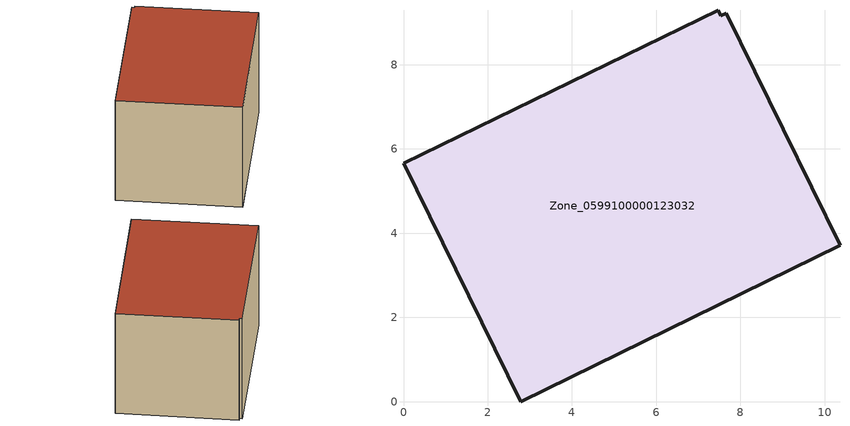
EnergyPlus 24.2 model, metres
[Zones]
Zone_0599100000123032
 floor ground (C_G): 7.66,9.22 10.36,3.71 2.78,0 0,5.66 7.47,9.29 7.53,9.16 z0
 wall outside (C_F): 2.78,0 10.36,3.71 7.66,9.22 7.53,9.16 7.47,9.29 0,5.66 2.78,0 z0:5.91
 roof outside (C_R): 10.36,3.71 7.66,9.22 7.53,9.16 7.47,9.29 0,5.66 2.78,0 z5.91
[BUILDING]
Pand.0599100000123032: North Axis=0; Terrain=City; Loads Convergence Tolerance Value=0.04; Temperature Convergence Tolerance Value=0.4; Solar Distribution=FullExterior; Maximum Number of Warmup Days=25; Minimum Number of Warmup Days=1
[Site:Location]
Rotterdam.The.Hague.AP_ZH_NLD Design_Conditions: Latitude=51.96; Longitude=4.45; Time Zone=1; Elevation=-4.5
[SITE:GROUNDTEMPERATURE:BUILDINGSURFACE]
18, 18, 18, 18, 18, 18, 18, 18, 18, 18, 18, 18
[MATERIAL] Thermal Absorptance=0.9; Solar Absorptance=0.7; Visible Absorptance=0.7
Name | Roughness | Thickness | Conductivity | Density | Specific Heat
G.TI.1946-1964 | MediumSmooth | 0.15 | 1 | 540 | 1210
F.TI.1946-1964 | Rough | 0.3 | 0.857143 | 1920 | 840
R.TI.1946-1964 | MediumRough | 0.2 | 0.277778 | 1500 | 1000
[CONSTRUCTION]
C_G: G.TI.1946-1964
C_F: F.TI.1946-1964
C_R: R.TI.1946-1964
[ZONE]
Zone_0599100000123032: Type=1; Multiplier=1; Ceiling Height=Autocalculate; Volume=Autocalculate; Floor Area=autocalculate; Part of Total Floor Area=Yes
[ZONEINFILTRATION:DESIGNFLOWRATE]
Infil_Zone_0599100000123032: Zone or ZoneList or Space or SpaceList=Zone_0599100000123032; Schedule=AlwaysOn; Design Flow Rate Calculation Method=Flow/Area; Flow Rate per Floor Area=0.003; Constant Term Coefficient=1; Temperature Term Coefficient=0; Velocity Term Coefficient=0; Velocity Squared Term Coefficient=0
[HVACTEMPLATE:ZONE:IDEALLOADSAIRSYSTEM]
Zone_0599100000123032: Maximum Heating Supply Air Temperature=50; Minimum Cooling Supply Air Temperature=13; Maximum Heating Supply Air Humidity Ratio=0.0156; Minimum Cooling Supply Air Humidity Ratio=0.0077; Heating Limit=NoLimit; Cooling Limit=NoLimit; Dehumidification Control Type=ConstantSensibleHeatRatio; Cooling Sensible Heat Ratio=0.7; Dehumidification Setpoint=60; Humidification Control Type=None; Humidification Setpoint=30; Outdoor Air Method=None; Outdoor Air Flow Rate per Person=0.00944; Outdoor Air Flow Rate per Zone Floor Area=0; Outdoor Air Flow Rate per Zone=0; Demand Controlled Ventilation Type=None; Outdoor Air Economizer Type=NoEconomizer; Heat Recovery Type=None; Sensible Heat Recovery Effectiveness=0.7; Latent Heat Recovery Effectiveness=0.65
[ZONECONTROL:THERMOSTAT]
ThermostatControl_Zone_0599100000123032: Zone or ZoneList=Zone_0599100000123032; Control Type Schedule=DualSetpointControlType; Control 1=Thermostat_Zone_0599100000123032; Temperature Difference Between Cutout And Setpoint=0
[THERMOSTATSETPOINT:DUALSETPOINT]
Thermostat_Zone_0599100000123032: Heating Setpoint Temperature Schedule=HeatingSetpoint_Zone_0599100000123032; Cooling Setpoint Temperature Schedule=CoolingSetpoint_Zone_0599100000123032
[SCHEDULE:COMPACT]
HeatingSetpoint_Zone_0599100000123032: Through: 12/31, For: AllDays, Until: 24:00, 21
CoolingSetpoint_Zone_0599100000123032: Through: 12/31, For: AllDays, Until: 24:00, 24
DualSetpointControlType: Through: 12/31, For: AllDays, Until: 24:00, 4
AlwaysOn: Through: 12/31, For: AllDays, Until: 24:00, 1
